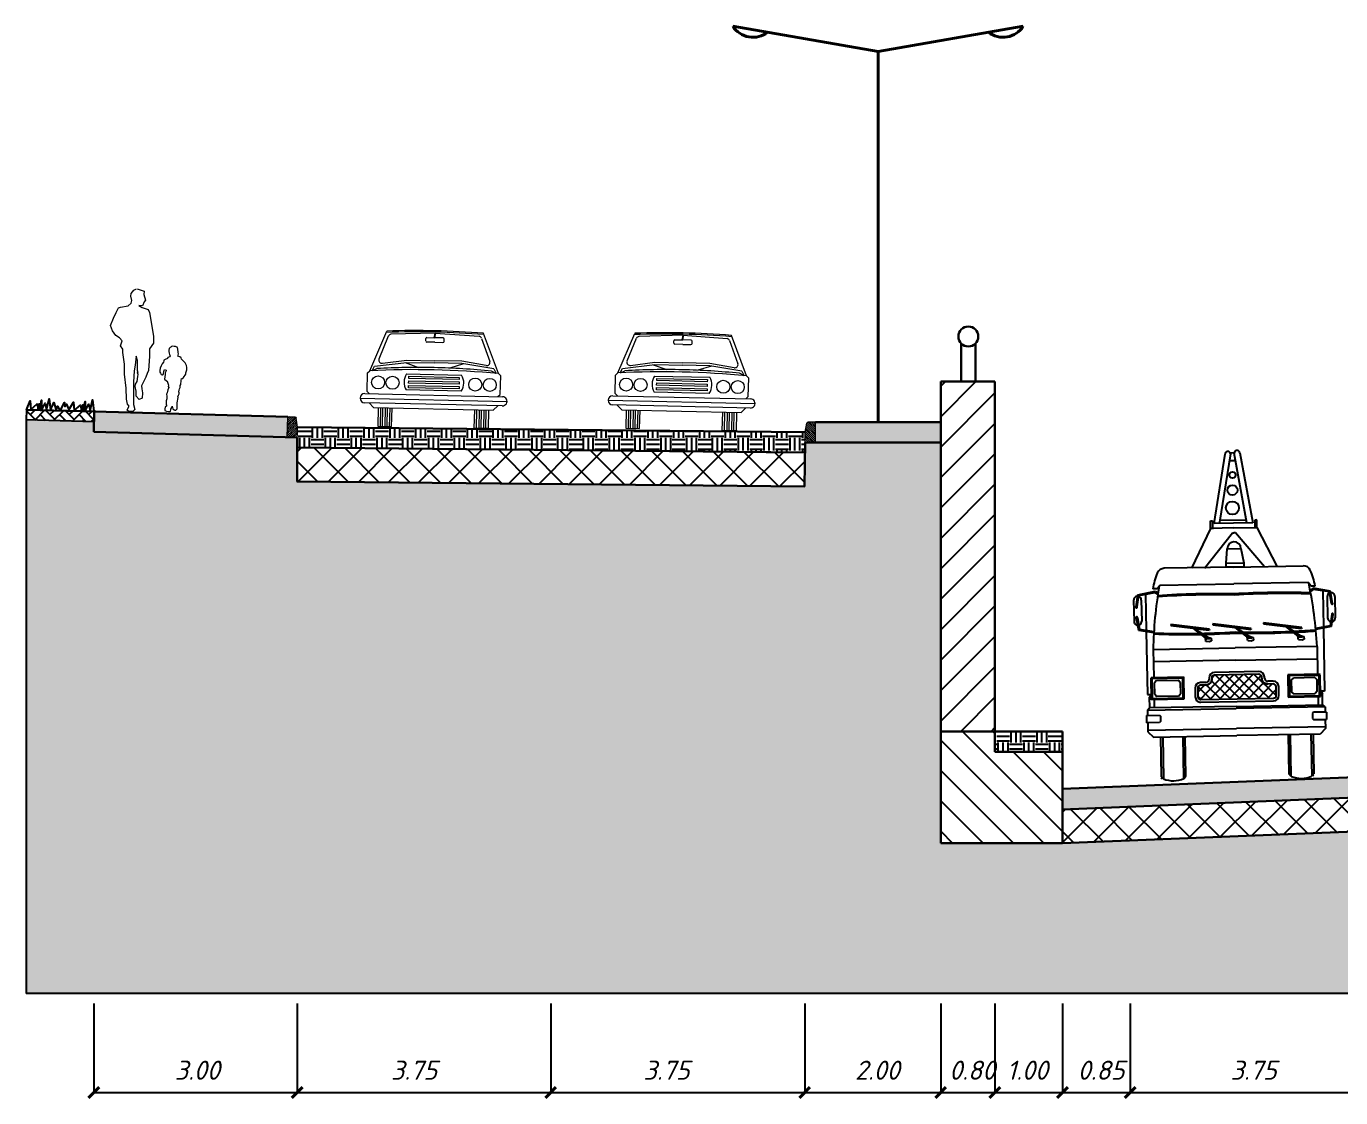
# Model space of a CAD drawing. Header units: metres. Extents: x 34785 to 38791, y 49888 to 55971.
# Drawn here: x 37540.68 to 37560.09, y 51717.09 to 51732.9 of the extents above; entities that cross this region are included whole.
import ezdxf

# ---------------------------------------------------------------- set-up
doc = ezdxf.new("R2010")
doc.units = ezdxf.units.M
doc.linetypes.add('DGN4', pattern=[96.18704, 48.09352, -24.04676, 0, -24.04676])
for name, color, linetype, lineweight in [('12000000', 251, 'Continuous', 0), ('_pk', 7, 'Continuous', 30), ('ГЕНПЛАН ПЛОЩІ', 7, 'Continuous', 0), ('Слой 1', 250, 'Continuous', 0)]:
    doc.layers.add(name, color=color, linetype=linetype, lineweight=lineweight)
doc.layers.add('штрих', color=7, linetype='Continuous', lineweight=0, true_color=0x000000)
doc.styles.add('Строитель 001', font='isocpeur.ttf', dxfattribs={"height": 2})
pattern_1 = [(0, (37126.35685, 51797.71672), (0.1905, 0.1905), [0.1905, -0.1905]), (0, (37126.35685, 51797.78816), (0.1905, 0.1905), [0.1905, -0.1905]), (0, (37126.35685, 51797.8596), (0.1905, 0.1905), [0.1905, -0.1905]), (90, (37126.38067, 51797.8834), (-0.1905, 0.1905), [0.1905, -0.1905]), (90, (37126.4521, 51797.8834), (-0.1905, 0.1905), [0.1905, -0.1905]), (90, (37126.52354, 51797.8834), (-0.1905, 0.1905), [0.1905, -0.1905])]
pattern_2 = [(45, (37126.35685, 51797.71672), (-0.2245064, 0.2245064), []), (135, (37126.35685, 51797.71672), (-0.2245064, -0.2245064), [])]

# ---------------------------------------------------------------- blocks, each defined once
blk = doc.blocks.new('1')
at = {"layer": 'ГЕНПЛАН ПЛОЩІ', "color": 7, "linetype": 'Continuous', "lineweight": 0}
blk.add_line((4178.65, -713.94), (4178.65, -713.54), dxfattribs=at)
at = {"layer": 'ГЕНПЛАН ПЛОЩІ', "color": 7, "linetype": 'Continuous', "lineweight": 0, "flags": 128}
for points in [[(4177.15, -713.94), (4177.26, -713.94), (4177.55, -713.94), (4177.83, -713.94), (4178.11, -713.94), (4178.65, -713.94)], [(4178.65, -713.54), (4178.65, -713.4), (4178.65, -713.12), (4178.65, -712.84), (4178.65, -712.56), (4178.65, -712.44)]]:
    blk.add_lwpolyline(points, dxfattribs=at)
at = {"layer": 'Слой 1', "color": 7, "linetype": 'Continuous', "lineweight": 0}
for p, q in [((4177.15, -713.94), (4177.15, -710.94)), ((4177.15, -710.94), (4178.22, -710.94)), ((4178.28, -710.94), (4177.15, -712.08)), ((4178, -710.94), (4177.15, -711.79)), ((4177.72, -710.94), (4177.15, -711.51)), ((4177.43, -710.94), (4177.15, -711.23)), ((4178.42, -711.09), (4177.15, -712.36)), ((4178.46, -711.33), (4177.15, -712.64)), ((4178.5, -711.58), (4177.15, -712.92)), ((4178.54, -711.82), (4177.15, -713.21)), ((4178.58, -712.06), (4177.15, -713.49)), ((4178.65, -712.44), (4178.42, -711.11)), ((4178.63, -712.3), (4177.15, -713.77)), ((4178.65, -712.56), (4177.26, -713.94)), ((4178.65, -712.84), (4177.55, -713.94)), ((4178.65, -713.12), (4177.83, -713.94)), ((4178.65, -713.4), (4178.11, -713.94))]:
    blk.add_line(p, q, dxfattribs=at)
at = {"layer": 'Слой 1', "color": 7, "linetype": 'Continuous', "lineweight": 0, "extrusion": (0, 0, -1)}
blk.add_arc((-4178.22, -711.14), 0.2, 90, 170.1128, dxfattribs=at)
blk = doc.blocks.new('*U252')
at = {"color": 0, "lineweight": -2}
for p, q in [((-3738, 3204), (-2811, 5523)), ((-21, 5474), (-67, 5207)), ((21, 5474), (-23, 5208)), ((3738, 3204), (2811, 5523)), ((-3872, 3071), (-3738, 3204)), ((-3872, 2003), (-3872, 3071)), ((-3605, 3204), (-3471, 3471)), ((-3580, 3216), (-3338, 3338)), ((-3471, 3471), (-1602, 3738)), ((-1694, 3724), (-908, 3462)), ((-1602, 3738), (0, 3738)), ((-1602, 3071), (1602, 3071)), ((1602, 3738), (0, 3738)), ((1693, 3724), (908, 3462)), ((3471, 3471), (1602, 3738)), ((3580, 3216), (3338, 3338)), ((3471, 3471), (3605, 3204)), ((3872, 3071), (3738, 3204)), ((3872, 2003), (3872, 3071)), ((-1469, 2937), (1469, 2937)), ((-1469, 2804), (-1469, 2937)), ((1469, 2804), (-1469, 2804)), ((-1469, 2670), (1469, 2670)), ((-1469, 2537), (-1469, 2670)), ((1469, 2537), (-1469, 2537)), ((-1469, 2403), (1469, 2403)), ((-1469, 2270), (-1469, 2403)), ((1469, 2937), (1469, 2804)), ((1469, 2670), (1469, 2537)), ((1469, 2403), (1469, 2270)), ((-4272, 1602), (4272, 1602)), ((-4005, 1869), (4005, 1869)), ((-3738, 1869), (-3872, 2003)), ((1602, 2136), (-1602, 2136)), ((1469, 2270), (-1469, 2270)), ((3738, 1869), (3872, 2003)), ((4005, 1335), (-4005, 1335)), ((-3738, 1335), (-3471, 1068)), ((-3471, 1068), (3471, 1068)), ((-3204, 1068), (-3204, 0)), ((-3071, 1068), (-3071, 0)), ((-2937, 0), (-2937, 1068)), ((-2804, 1068), (-2804, 0)), ((-2670, 0), (-2670, 1068)), ((-2537, 1068), (-2537, 0)), ((-2403, 0), (-2403, 1068)), ((2403, 0), (2403, 1068)), ((2537, 0), (2537, 1068)), ((2670, 1068), (2670, 0)), ((2804, 0), (2804, 1068)), ((2937, 1068), (2937, 0)), ((3071, 0), (3071, 1068)), ((3204, 1068), (3204, 0)), ((3471, 1068), (3738, 1335)), ((-3204, 0), (-2403, 0)), ((3204, 0), (2403, 0))]:
    blk.add_line(p, q, dxfattribs=at)
at = {"color": 0, "lineweight": -2, "flags": 128}
for points in [[(0, 5474), (-2563, 5346)], [(1, 5474), (2564, 5345)], [(-2712, 5231), (-3228, 3889)], [(-534, 5007), (-534, 5140)], [(-467, 5207), (0, 5207)], [(0, 4940), (-467, 4940)], [(467, 5207), (0, 5207)], [(0, 4940), (467, 4940)], [(534, 5007), (534, 5140)], [(2713, 5230), (3228, 3888)], [(-3006, 3656), (-1602, 3872), (0, 3872)], [(3006, 3654), (1602, 3871), (0, 3872)]]:
    blk.add_lwpolyline(points, dxfattribs=at)
at = {"color": 0, "lineweight": -2}
for centre in [(-3247, 2537), (-2406, 2537), (2406, 2537), (3247, 2537)]:
    blk.add_circle(centre, 380, dxfattribs=at)
for centre, radius, start, end in [((0, -43200), 48732, 86.65721, 93.3419), ((0, -43124), 48732, 86.69396, 93.3033), ((-2537, 5159), 189, 97.4497, 154.9311), ((-467, 5140), 66.8, 93.60832, 178.1081), ((-467, 5007), 66.8, 184.4192, 266.4386), ((467, 5140), 66.8, 1.89193, 86.39168), ((467, 5007), 66.8, 273.5614, 355.5808), ((2537, 5157), 189, 25.04208, 82.52346), ((-3043, 3842), 189, 166.5724, 279.9572), ((3043, 3841), 189, 260.016, 13.40079), ((0, -49066), 52403, 85.90918, 94.09081), ((67, -39987), 43458, 90.08801, 94.49321), ((-868, 2603), 870, 147.5288, 212.4712), ((-67, -39987), 43458, 85.50679, 89.91199), ((868, 2603), 870, 327.5288, 32.47119), ((-4005, 1602), 267, 90, 270), ((4005, 1602), 267, 270, 90)]:
    blk.add_arc(centre, radius, start, end, dxfattribs=at)
blk = doc.blocks.new('23ук_2')
at = {"layer": '12000000', "color": 0, "linetype": 'Continuous', "lineweight": -2, "ltscale": 100}
for p, q in [((-0.0693, 0.1513), (-0.0654, 0.1563)), ((-0.0654, 0.1563), (-0.0618, 0.1581)), ((-0.0607, 0.1581), (-0.0505, 0.1547)), ((-0.0738, 0.1328), (-0.0693, 0.1368)), ((-0.07, 0.1473), (-0.0693, 0.1513)), ((-0.0684, 0.1409), (-0.07, 0.1473)), ((-0.0693, 0.1368), (-0.0684, 0.1409)), ((-0.0505, 0.139), (-0.0529, 0.1328)), ((-0.0505, 0.1547), (-0.0508, 0.1499)), ((-0.0508, 0.1499), (-0.0486, 0.1415)), ((-0.0486, 0.1415), (-0.0505, 0.139)), ((-0.0957, 0.115), (-0.0916, 0.123)), ((-0.0916, 0.123), (-0.0881, 0.1299)), ((-0.0881, 0.1299), (-0.0852, 0.1313)), ((-0.0852, 0.1313), (-0.0738, 0.1328)), ((-0.0529, 0.1328), (-0.058, 0.1333)), ((-0.058, 0.1333), (-0.0534, 0.1304)), ((-0.0534, 0.1304), (-0.0444, 0.1275)), ((-0.0444, 0.1275), (-0.0423, 0.1231)), ((-0.0423, 0.1231), (-0.0368, 0.0883)), ((-0.1002, 0.1038), (-0.0957, 0.115)), ((-0.0973, 0.0964), (-0.1002, 0.1038)), ((-0.092, 0.0892), (-0.0973, 0.0964)), ((-0.0868, 0.086), (-0.092, 0.0892)), ((-0.083, 0.0813), (-0.0868, 0.086)), ((-0.0855, 0.0738), (-0.083, 0.0813)), ((-0.0366, 0.078), (-0.0425, 0.0695)), ((-0.0368, 0.0883), (-0.0366, 0.078)), ((-0.0818, 0.0692), (-0.0855, 0.0738)), ((-0.0818, 0.064), (-0.0818, 0.0692)), ((-0.0796, 0.047), (-0.0818, 0.064)), ((-0.062, 0.0589), (-0.0634, 0.0455)), ((-0.0604, 0.0526), (-0.062, 0.0589)), ((-0.0427, 0.0586), (-0.0437, 0.0377)), ((-0.0425, 0.0695), (-0.0427, 0.0586)), ((-0.0132, 0.0703), (-0.0138, 0.0677)), ((-0.0138, 0.0677), (-0.0138, 0.0661)), ((-0.0138, 0.0661), (-0.0137, 0.065)), ((-0.0137, 0.065), (-0.0135, 0.0641)), ((-0.0135, 0.0641), (-0.0133, 0.0632)), ((-0.0133, 0.0632), (-0.013, 0.0611)), ((-0.0118, 0.0718), (-0.0132, 0.0703)), ((-0.013, 0.0611), (-0.0119, 0.0591)), ((-0.0119, 0.0591), (-0.013, 0.0578)), ((-0.0109, 0.0723), (-0.0118, 0.0718)), ((-0.0099, 0.0728), (-0.0109, 0.0723)), ((-0.0081, 0.0733), (-0.0099, 0.0728)), ((-0.0062, 0.0729), (-0.0081, 0.0733)), ((-0.0045, 0.0733), (-0.0062, 0.0729)), ((-0.0045, 0.0729), (-0.0045, 0.0733)), ((-0.0017, 0.0722), (-0.0045, 0.0729)), ((-0.001, 0.0707), (-0.0017, 0.0722)), ((-0.0008, 0.0697), (-0.001, 0.0707)), ((-0.0003, 0.0644), (-0.0008, 0.0697)), ((-0.0007, 0.06), (-0.0001, 0.0604)), ((0.0002, 0.0582), (-0.0007, 0.06)), ((0.0001, 0.064), (-0.0003, 0.0644)), ((-0.0001, 0.0604), (0.0004, 0.0624)), ((0.0004, 0.0624), (0.0001, 0.064)), ((-0.0793, 0.032), (-0.0796, 0.047)), ((-0.0634, 0.0455), (-0.065, 0.0372)), ((-0.0602, 0.037), (-0.0604, 0.0526)), ((-0.0269, 0.041), (-0.027, 0.0374)), ((-0.025, 0.0445), (-0.0269, 0.041)), ((-0.0237, 0.0474), (-0.025, 0.0445)), ((-0.0218, 0.05), (-0.0237, 0.0474)), ((-0.0214, 0.0517), (-0.0218, 0.05)), ((-0.0213, 0.0531), (-0.0214, 0.0517)), ((-0.0192, 0.0539), (-0.0213, 0.0531)), ((-0.0213, 0.0363), (-0.0202, 0.039)), ((-0.0202, 0.039), (-0.0181, 0.0383)), ((-0.0157, 0.0554), (-0.0192, 0.0539)), ((-0.0154, 0.0568), (-0.0157, 0.0554)), ((-0.013, 0.0578), (-0.0154, 0.0568)), ((0.0022, 0.0577), (0.0002, 0.0582)), ((0.0045, 0.0565), (0.0022, 0.0577)), ((0.0047, 0.0544), (0.0045, 0.0565)), ((0.01, 0.0491), (0.0047, 0.0544)), ((0.012, 0.0448), (0.01, 0.0491)), ((0.0128, 0.0423), (0.012, 0.0448)), ((0.0125, 0.0384), (0.0128, 0.0423)), ((-0.0768, 0.0114), (-0.0793, 0.032)), ((-0.065, 0.0372), (-0.0661, 0.0206)), ((-0.0661, 0.0206), (-0.066, -0.0036)), ((-0.063, 0.0176), (-0.0606, 0.0215)), ((-0.0606, 0.0215), (-0.0599, 0.0288)), ((-0.0594, 0.0356), (-0.0602, 0.037)), ((-0.0601, 0.0343), (-0.0594, 0.0356)), ((-0.0593, 0.0318), (-0.0601, 0.0343)), ((-0.0599, 0.0288), (-0.0593, 0.0318)), ((-0.0479, 0.0278), (-0.0545, 0.0151)), ((-0.0457, 0.033), (-0.0479, 0.0278)), ((-0.0437, 0.0377), (-0.0457, 0.033)), ((-0.027, 0.0374), (-0.0272, 0.0354)), ((-0.0272, 0.0354), (-0.0262, 0.0337)), ((-0.0262, 0.0337), (-0.0254, 0.0316)), ((-0.0254, 0.0316), (-0.0239, 0.0313)), ((-0.0239, 0.0313), (-0.0231, 0.0314)), ((-0.0231, 0.0314), (-0.0222, 0.0315)), ((-0.0222, 0.0315), (-0.022, 0.0333)), ((-0.022, 0.0333), (-0.0213, 0.0363)), ((-0.0199, 0.0284), (-0.0205, 0.0249)), ((-0.0205, 0.0249), (-0.0176, 0.0222)), ((-0.0195, 0.0316), (-0.0199, 0.0284)), ((-0.0192, 0.0343), (-0.0195, 0.0316)), ((-0.0181, 0.0372), (-0.0192, 0.0343)), ((-0.0181, 0.0383), (-0.0181, 0.0372)), ((-0.0176, 0.0222), (-0.0163, 0.0217)), ((-0.0163, 0.0217), (-0.0144, 0.0161)), ((0.0036, 0.0169), (0.0042, 0.0228)), ((0.0042, 0.0228), (0.0046, 0.0257)), ((0.0046, 0.0257), (0.0051, 0.0253)), ((0.0051, 0.0253), (0.0079, 0.0273)), ((0.0079, 0.0273), (0.0112, 0.0324)), ((0.0112, 0.0324), (0.0114, 0.0344)), ((0.0114, 0.0344), (0.0125, 0.0384)), ((-0.0763, -0.0048), (-0.0768, 0.0114)), ((-0.0636, 0.0142), (-0.063, 0.0176)), ((-0.0621, 0.0073), (-0.0636, 0.0142)), ((-0.062, 0.0043), (-0.0621, 0.0073)), ((-0.062, 0), (-0.062, 0.0043)), ((-0.0545, 0.0151), (-0.054, 0.0104)), ((-0.054, 0.0104), (-0.0529, 0.0046)), ((-0.0529, 0.0046), (-0.0534, -0.0032)), ((-0.0165, 0.0049), (-0.0173, 0.0029)), ((-0.0173, 0.0029), (-0.017, 0)), ((-0.017, 0), (-0.017, -0.004)), ((-0.0152, 0.0089), (-0.0165, 0.0049)), ((-0.0141, 0.0126), (-0.0152, 0.0089)), ((-0.0144, 0.0161), (-0.0149, 0.0142)), ((-0.0149, 0.0142), (-0.0141, 0.0126)), ((-0.0004, -0.0013), (0.0004, 0.0013)), ((0.0004, 0.0013), (0.0012, 0.0033)), ((0.0009, 0.0062), (0.0014, 0.0088)), ((0.0014, 0.0046), (0.0009, 0.0062)), ((0.0012, 0.0033), (0.0014, 0.0046)), ((0.0014, 0.0088), (0.002, 0.0107)), ((0.002, 0.0107), (0.003, 0.0126)), ((0.003, 0.0155), (0.0036, 0.0169)), ((0.003, 0.0126), (0.003, 0.0155)), ((-0.0751, -0.012), (-0.0763, -0.0048)), ((-0.0752, -0.021), (-0.0747, -0.0183)), ((-0.0726, -0.015), (-0.0751, -0.012)), ((-0.0747, -0.0183), (-0.0726, -0.015)), ((-0.066, -0.0036), (-0.0663, -0.0126)), ((-0.0663, -0.0126), (-0.0643, -0.0198)), ((-0.0579, -0.0053), (-0.062, 0)), ((-0.0534, -0.0032), (-0.0579, -0.0053)), ((-0.0191, -0.0167), (-0.0199, -0.019)), ((-0.0199, -0.019), (-0.0199, -0.0214)), ((-0.017, -0.0144), (-0.0191, -0.0167)), ((-0.017, -0.004), (-0.0181, -0.0073)), ((-0.0181, -0.0073), (-0.0178, -0.0128)), ((-0.0178, -0.0128), (-0.017, -0.0144)), ((-0.0108, -0.0196), (-0.0096, -0.0171)), ((-0.0096, -0.0171), (-0.009, -0.0151)), ((-0.009, -0.0151), (-0.0087, -0.0172)), ((-0.0087, -0.0172), (-0.0081, -0.0191)), ((-0.0081, -0.0191), (-0.0061, -0.0203)), ((-0.0036, -0.0207), (-0.0018, -0.019)), ((-0.0018, -0.0099), (-0.0001, -0.0024)), ((-0.0014, -0.0155), (-0.0018, -0.0099)), ((-0.0018, -0.019), (-0.0014, -0.0155)), ((-0.0001, -0.0024), (-0.0004, -0.0013)), ((-0.0732, -0.0229), (-0.0752, -0.021)), ((-0.067, -0.023), (-0.0732, -0.0229)), ((-0.0643, -0.0198), (-0.067, -0.023)), ((-0.0199, -0.0214), (-0.0176, -0.0225)), ((-0.0176, -0.0225), (-0.0143, -0.023)), ((-0.0143, -0.023), (-0.012, -0.023)), ((-0.012, -0.023), (-0.0114, -0.0223)), ((-0.0114, -0.0223), (-0.0108, -0.0206)), ((-0.0108, -0.0206), (-0.0108, -0.0196)), ((-0.0061, -0.0203), (-0.005, -0.0209)), ((-0.005, -0.0209), (-0.0036, -0.0207))]:
    blk.add_line(p, q, dxfattribs=at)
blk = doc.blocks.new('GRUA_L')
for p, q in [((0.828, 4.691), (1.052, 5.957)), ((1.152, 5.957), (0.927, 4.714)), ((1.14, 5.838), (1.23, 5.838)), ((1.145, 5.979), (1.218, 5.979)), ((1.427, 4.691), (1.216, 5.971)), ((1.323, 5.971), (1.534, 4.691)), ((0.761, 4.602), (0.4, 3.879)), ((0.761, 4.602), (0.761, 4.74)), ((0.761, 4.74), (0.798, 4.74)), ((1.185, 4.602), (0.761, 4.602)), ((0.798, 4.74), (0.798, 4.59)), ((1.534, 4.691), (0.828, 4.691)), ((0.924, 4.747), (1.424, 4.747)), ((1.185, 4.602), (1.608, 4.602)), ((1.608, 4.74), (1.571, 4.74)), ((1.571, 4.74), (1.571, 4.59)), ((1.608, 4.602), (1.608, 4.74)), ((1.608, 4.602), (1.969, 3.879)), ((0.636, 3.879), (1.16, 4.515)), ((1.16, 4.515), (1.185, 4.515)), ((1.216, 4.515), (1.185, 4.515)), ((1.733, 3.879), (1.216, 4.515)), ((1.035, 3.963), (1.06, 4.224)), ((1.06, 4.224), (1.309, 4.224)), ((1.309, 4.224), (1.359, 3.963)), ((1.17, 3.888), (-0.1, 3.888)), ((1.035, 3.888), (1.035, 3.963)), ((1.359, 3.888), (1.035, 3.888)), ((1.048, 3.963), (1.359, 3.963)), ((1.17, 3.888), (2.441, 3.888)), ((1.359, 3.963), (1.359, 3.888)), ((-0.629, 3.195), (-0.593, 3.415)), ((-0.609, 3.19), (-0.575, 3.399)), ((-0.593, 3.415), (-0.275, 3.473)), ((-0.575, 3.399), (-0.278, 3.451)), ((-0.575, 3.399), (-0.575, 3.381)), ((-0.452, 3.421), (-0.452, 2.761)), ((-0.234, 3.518), (-0.315, 3.518)), ((-0.278, 3.451), (-0.226, 3.416)), ((-0.275, 3.473), (-0.222, 3.437)), ((-0.234, 3.518), (-0.185, 3.581)), ((-0.185, 3.581), (1.17, 3.581)), ((2.526, 3.581), (1.17, 3.581)), ((2.575, 3.518), (2.526, 3.581)), ((2.615, 3.473), (2.562, 3.437)), ((2.618, 3.451), (2.566, 3.416)), ((2.575, 3.518), (2.656, 3.518)), ((2.933, 3.415), (2.615, 3.473)), ((2.916, 3.399), (2.618, 3.451)), ((2.793, 3.421), (2.793, 2.761)), ((2.915, 3.399), (2.915, 3.381)), ((2.95, 3.19), (2.916, 3.399)), ((2.969, 3.195), (2.933, 3.415)), ((-0.671, 3.315), (-0.671, 2.927)), ((-0.531, 3.315), (-0.531, 2.927)), ((2.871, 3.315), (2.871, 2.927)), ((3.012, 3.315), (3.012, 2.927)), ((-0.629, 2.986), (-0.593, 2.767)), ((-0.609, 2.991), (-0.575, 2.782)), ((2.95, 2.991), (2.916, 2.782)), ((2.969, 2.986), (2.933, 2.767)), ((-0.593, 2.767), (-0.313, 2.716)), ((-0.575, 2.782), (-0.311, 2.737)), ((-0.452, 2.741), (-0.452, 1.586)), ((0.003, 2.856), (0.003, 2.837)), ((0.707, 2.758), (0.003, 2.856)), ((0.003, 2.837), (0.405, 2.782)), ((0.379, 2.803), (0.405, 2.782)), ((0.395, 2.799), (0.379, 2.803)), ((0.716, 2.58), (0.395, 2.799)), ((0.405, 2.782), (0.654, 2.58)), ((0.425, 2.779), (0.698, 2.741)), ((0.707, 2.758), (0.698, 2.741)), ((0.767, 2.856), (0.767, 2.837)), ((1.471, 2.758), (0.767, 2.856)), ((0.767, 2.837), (1.169, 2.782)), ((1.143, 2.803), (1.169, 2.782)), ((1.159, 2.799), (1.143, 2.803)), ((1.48, 2.58), (1.159, 2.799)), ((1.169, 2.782), (1.418, 2.58)), ((1.189, 2.779), (1.462, 2.741)), ((1.471, 2.758), (1.462, 2.741)), ((2.399, 2.758), (1.696, 2.856)), ((1.696, 2.856), (1.696, 2.837)), ((1.696, 2.837), (2.098, 2.782)), ((2.088, 2.799), (2.072, 2.803)), ((2.072, 2.803), (2.098, 2.782)), ((2.408, 2.58), (2.088, 2.799)), ((2.098, 2.782), (2.346, 2.58)), ((2.118, 2.779), (2.391, 2.741)), ((2.399, 2.758), (2.391, 2.741)), ((2.916, 2.782), (2.652, 2.737)), ((2.933, 2.767), (2.653, 2.716)), ((2.793, 2.741), (2.793, 1.586)), ((-0.33, 2.408), (1.17, 2.408)), ((-0.33, 2.408), (-0.33, 1.897)), ((0.638, 2.536), (0.63, 2.599)), ((0.704, 2.526), (0.638, 2.536)), ((0.654, 2.622), (0.737, 2.593)), ((0.716, 2.58), (0.654, 2.58)), ((0.742, 2.546), (0.704, 2.526)), ((0.737, 2.593), (0.742, 2.546)), ((2.67, 2.408), (1.17, 2.408)), ((1.402, 2.536), (1.394, 2.599)), ((1.468, 2.526), (1.402, 2.536)), ((1.418, 2.622), (1.501, 2.593)), ((1.48, 2.58), (1.418, 2.58)), ((1.506, 2.546), (1.468, 2.526)), ((1.501, 2.593), (1.506, 2.546)), ((2.33, 2.536), (2.323, 2.599)), ((2.397, 2.526), (2.33, 2.536)), ((2.408, 2.58), (2.346, 2.58)), ((2.347, 2.622), (2.429, 2.593)), ((2.435, 2.546), (2.397, 2.526)), ((2.429, 2.593), (2.435, 2.546)), ((2.67, 2.408), (2.67, 1.897)), ((1.17, 2.182), (-0.33, 2.182)), ((1.17, 2.182), (2.67, 2.182)), ((1.596, 1.968), (0.782, 1.968)), ((-0.378, 1.897), (0.214, 1.897)), ((-0.378, 1.488), (-0.378, 1.888)), ((-0.358, 1.508), (-0.358, 1.877)), ((-0.358, 1.877), (0.194, 1.877)), ((-0.278, 1.837), (-0.318, 1.797)), ((-0.318, 1.588), (-0.318, 1.797)), ((-0.278, 1.837), (0.114, 1.837)), ((0.154, 1.797), (0.114, 1.837)), ((0.154, 1.797), (0.154, 1.588)), ((0.194, 1.877), (0.194, 1.508)), ((0.214, 1.897), (0.214, 1.488)), ((0.423, 1.687), (0.423, 1.526)), ((0.622, 1.787), (0.523, 1.787)), ((0.682, 1.868), (0.682, 1.847)), ((1.696, 1.847), (1.696, 1.868)), ((1.855, 1.787), (1.756, 1.787)), ((1.955, 1.526), (1.955, 1.687)), ((2.718, 1.897), (2.126, 1.897)), ((2.126, 1.897), (2.126, 1.488)), ((2.698, 1.877), (2.146, 1.877)), ((2.146, 1.877), (2.146, 1.508)), ((2.186, 1.797), (2.226, 1.837)), ((2.186, 1.797), (2.186, 1.588)), ((2.618, 1.837), (2.226, 1.837)), ((2.618, 1.837), (2.658, 1.797)), ((2.658, 1.588), (2.658, 1.797)), ((2.698, 1.508), (2.698, 1.877)), ((2.718, 1.488), (2.718, 1.888)), ((-0.452, 1.586), (-0.388, 1.586)), ((-0.378, 1.606), (-0.411, 1.537)), ((-0.411, 1.339), (-0.411, 1.537)), ((0.214, 1.488), (-0.378, 1.488)), ((0.194, 1.508), (-0.358, 1.508)), ((-0.33, 1.488), (-0.33, 1.339)), ((-0.318, 1.588), (-0.278, 1.548)), ((0.114, 1.548), (-0.278, 1.548)), ((0.114, 1.548), (0.154, 1.588)), ((2.126, 1.488), (2.718, 1.488)), ((2.146, 1.508), (2.698, 1.508)), ((2.226, 1.548), (2.186, 1.588)), ((2.226, 1.548), (2.618, 1.548)), ((2.658, 1.588), (2.618, 1.548)), ((2.67, 1.488), (2.67, 1.339)), ((2.718, 1.606), (2.751, 1.537)), ((2.793, 1.586), (2.728, 1.586)), ((2.751, 1.339), (2.751, 1.537)), ((-0.478, 1.204), (-0.478, 1.071)), ((-0.478, 1.204), (-0.239, 1.204)), ((-0.455, 1.299), (-0.415, 1.339)), ((-0.455, 1.299), (1.17, 1.299)), ((-0.455, 1.299), (-0.455, 1.204)), ((1.17, 1.339), (-0.415, 1.339)), ((-0.239, 1.204), (-0.219, 1.184)), ((0.523, 1.426), (1.855, 1.426)), ((1.17, 1.339), (2.755, 1.339)), ((2.795, 1.299), (1.17, 1.299)), ((2.58, 1.204), (2.56, 1.184)), ((2.818, 1.204), (2.58, 1.204)), ((2.795, 1.299), (2.755, 1.339)), ((2.795, 1.299), (2.795, 1.204)), ((2.818, 1.204), (2.818, 1.071)), ((-0.239, 1.071), (-0.478, 1.071)), ((-0.455, 1.071), (-0.455, 0.905)), ((-0.219, 1.091), (-0.239, 1.071)), ((-0.219, 1.184), (-0.219, 1.091)), ((2.56, 1.184), (2.56, 1.091)), ((2.56, 1.091), (2.58, 1.071)), ((2.58, 1.071), (2.818, 1.071)), ((2.795, 1.071), (2.795, 0.905)), ((-0.455, 0.937), (1.17, 0.937)), ((-0.455, 0.905), (-0.355, 0.805)), ((-0.355, 0.805), (1.17, 0.805)), ((-0.226, 0.805), (-0.226, 0.08)), ((-0.186, 0.805), (-0.186, 0.04)), ((0.186, 0.04), (0.186, 0.805)), ((0.226, 0.08), (0.226, 0.805)), ((2.795, 0.937), (1.17, 0.937)), ((2.695, 0.805), (1.17, 0.805)), ((2.114, 0.08), (2.114, 0.805)), ((2.154, 0.04), (2.154, 0.805)), ((2.527, 0.805), (2.527, 0.04)), ((2.567, 0.805), (2.567, 0.08)), ((2.795, 0.905), (2.695, 0.805)), ((-0.186, 0.04), (-0.226, 0.08)), ((-0.206, 0.04), (-0.226, 0.06)), ((0.186, 0.04), (0.226, 0.08)), ((2.154, 0.04), (2.114, 0.08)), ((2.527, 0.04), (2.567, 0.08)), ((2.547, 0.04), (2.567, 0.06))]:
    blk.add_line(p, q)
at = {"color": 0}
for p, q in [((0.473, 1.612), (0.597, 1.737)), ((0.714, 1.476), (0.479, 1.712)), ((0.514, 1.477), (0.955, 1.918)), ((0.891, 1.476), (0.63, 1.738)), ((0.69, 1.476), (1.131, 1.918)), ((1.068, 1.476), (0.727, 1.817)), ((0.732, 1.872), (0.778, 1.918)), ((1.245, 1.476), (0.803, 1.918)), ((0.867, 1.476), (1.308, 1.918)), ((1.421, 1.476), (0.98, 1.918)), ((1.044, 1.476), (1.485, 1.918)), ((1.598, 1.476), (1.157, 1.918)), ((1.22, 1.476), (1.638, 1.894)), ((1.775, 1.476), (1.334, 1.918)), ((1.397, 1.476), (1.684, 1.764)), ((1.905, 1.523), (1.51, 1.918)), ((1.574, 1.476), (1.835, 1.737)), ((1.903, 1.702), (1.87, 1.735)), ((0.537, 1.476), (0.473, 1.541)), ((1.751, 1.476), (1.905, 1.631))]:
    blk.add_line(p, q, dxfattribs=at)
blk.add_lwpolyline([(0.732, 1.868), (0.732, 1.847, -0.414214), (0.622, 1.737), (0.523, 1.737, 0.414214), (0.473, 1.687), (0.473, 1.526, 0.414214), (0.523, 1.476), (1.855, 1.476, 0.414214), (1.905, 1.526), (1.905, 1.687, 0.414214), (1.855, 1.737), (1.756, 1.737, -0.414214), (1.646, 1.847), (1.646, 1.868, 0.414214), (1.596, 1.918), (0.782, 1.918, 0.414214)], format="xyb", close=True)
for centre, radius in [((1.181, 5.57), 0.057), ((1.174, 5.295), 0.0912), ((1.167, 4.968), 0.12)]:
    blk.add_circle(centre, radius)
for centre, radius, start, end in [((1.27, 5.965), 0.0539, 6.005, 173.995), ((1.102, 5.955), 0.05, 2.7829, 177.2171), ((1.421, 4.63), 0.6, 170.3843, 174.214), ((1.421, 4.63), 0.5, 170.3843, 173.0508), ((1.185, 4.224), 0.125, 0, 180), ((-0.1, 3.746), 0.142, 90, 156.3195), ((2.441, 3.746), 0.142, 23.6805, 90), ((0.885, 3.314), 1.217, 156.3196, 170.3658), ((1.456, 3.314), 1.217, 9.6342, 23.6804), ((-0.601, 3.315), 0.0702, 87.1367, 180), ((-0.601, 3.315), 0.0702, 0, 70.7557), ((7, 2.159), 7.334, 168.9491, 178.0521), ((0.542, -11.426), 14.835, 87.575, 92.9896), ((0.542, -11.426), 14.815, 87.575, 92.9896), ((1.798, -11.426), 14.835, 87.0104, 92.425), ((1.798, -11.426), 14.815, 87.0104, 92.425), ((-4.66, 2.159), 7.334, 1.9479, 11.0509), ((2.942, 3.315), 0.0702, 109.2443, 180), ((2.942, 3.315), 0.0702, 0, 92.8633), ((-0.621, 3.186), 0.0125, 129.0597, 21.8809), ((2.961, 3.186), 0.0125, 158.1191, 50.9403), ((-0.601, 2.927), 0.0702, 180, 0), ((-0.621, 2.996), 0.0125, 338.1191, 230.9403), ((2.942, 2.927), 0.0702, 180, 0), ((2.961, 2.996), 0.0125, 309.0597, 201.8809), ((0.542, 17.501), 14.835, 266.6876, 272.425), ((0.542, 17.501), 14.815, 266.6876, 272.425), ((1.798, 17.501), 14.835, 267.575, 268.0835), ((1.798, 17.501), 14.815, 267.575, 267.981), ((1.798, 17.501), 14.815, 268.1265, 271.5891), ((1.798, 17.501), 14.835, 268.2476, 271.6793), ((1.798, 17.501), 14.815, 271.7247, 273.3124), ((1.798, 17.501), 14.835, 271.8306, 273.3124), ((0.782, 1.868), 0.1, 90, 180), ((1.596, 1.868), 0.1, 0, 90), ((0.523, 1.687), 0.1, 90, 180), ((0.622, 1.847), 0.11, 270, 0), ((0.622, 1.847), 0.06, 270, 0), ((0.782, 1.868), 0.05, 90, 180), ((1.596, 1.868), 0.05, 0, 90), ((1.756, 1.847), 0.11, 180, 270), ((1.756, 1.847), 0.06, 180, 270), ((1.855, 1.687), 0.1, 0, 90), ((0.523, 1.526), 0.1, 180, 270), ((1.855, 1.526), 0.1, 270, 0), ((0, 0.453), 0.453, 245.7543, 294.2457), ((2.34, 0.453), 0.453, 245.7543, 294.2457)]:
    blk.add_arc(centre, radius, start, end)

msp = doc.modelspace()

# ---------------------------------------------------------------- hatches: boundary and pattern name
at = {"transparency": 33554687}
h = msp.add_hatch(dxfattribs=at)
h.set_pattern_fill('ANSI31', color=256, scale=0.1)
h.set_pattern_definition([(45, (37126.35685, 51797.71672), (-0.2245064, 0.2245064), [])])
h.paths.add_polyline_path([(37554.982, 51722.495), (37554.982, 51727.657), (37554.182, 51727.657), (37554.182, 51722.495)])
h = msp.add_hatch(dxfattribs=at)
h.set_pattern_fill('AR-HBONE', color=256, scale=0.001)
h.set_pattern_definition([(45, (37126.35685, 51797.71672), (0, 0.143684098), [0.3048, -0.1016]), (135, (37126.4287, 51797.78856), (1e-17, 0.143684098), [0.3048, -0.1016])])
h.paths.add_polyline_path([(37540.685, 51727.241), (37540.681, 51727.091), (37541.681, 51727.064), (37541.685, 51727.214)])
h = msp.add_hatch(dxfattribs=at)
h.set_pattern_fill('EARTH', color=256, scale=0.03)
h.set_pattern_definition(pattern_1)
h.paths.add_polyline_path([(37544.541, 51727.138), (37541.685, 51727.214), (37541.677, 51726.914), (37544.532, 51726.838)])
h.paths.add_polyline_path([(37554.182, 51727.057), (37552.332, 51727.057), (37552.332, 51726.757), (37554.182, 51726.757)])
h = msp.add_hatch(dxfattribs=at)
h.set_pattern_fill('DOTS', color=256, scale=0.1)
h.set_pattern_definition([(0, (37126.35685, 51797.71672), (0.079375, 0.15875), [0, -0.15875])])
h.paths.add_polyline_path([(37554.182, 51726.757), (37552.179, 51726.757), (37552.172, 51726.107), (37544.679, 51726.183), (37544.682, 51726.833), (37541.677, 51726.914), (37541.681, 51727.064), (37540.681, 51727.091), (37540.681, 51718.628), (37569.232, 51718.628), (37569.232, 51721.378), (37555.982, 51720.844), (37554.182, 51720.844), (37554.182, 51722.495)])
h.paths.add_polyline_path([(37588.885, 51726.808), (37587.281, 51726.842), (37587.278, 51726.692), (37584.284, 51726.757), (37584.284, 51722.419), (37584.284, 51720.768), (37582.484, 51720.77), (37569.232, 51721.378), (37569.232, 51718.628), (37588.885, 51718.628)])
h = msp.add_hatch(dxfattribs=at)
h.set_pattern_fill('EARTH', color=256, scale=0.03)
h.set_pattern_definition(pattern_1)
h.paths.add_polyline_path([(37544.683, 51726.983), (37544.682, 51726.683), (37552.177, 51726.607), (37552.18, 51726.907)])
h = msp.add_hatch(dxfattribs=at)
h.set_pattern_fill('ANSI37', color=256, scale=0.1)
h.set_pattern_definition(pattern_2)
h.paths.add_polyline_path([(37552.172, 51726.107), (37552.177, 51726.607), (37544.682, 51726.683), (37544.679, 51726.183)])
h = msp.add_hatch(dxfattribs=at)
h.set_pattern_fill('ANSI31', color=256, scale=0.1, angle=90)
h.set_pattern_definition([(135, (37126.35685, 51797.71672), (-0.2245064, -0.2245064), [])])
h.paths.add_polyline_path([(37555.982, 51720.844), (37555.982, 51721.645), (37555.982, 51722.195), (37554.982, 51722.195), (37554.982, 51722.495), (37554.182, 51722.495), (37554.182, 51720.844)])
h = msp.add_hatch(dxfattribs=at)
h.set_pattern_fill('EARTH', color=256, scale=0.03)
h.set_pattern_definition([(0, (37100.85685, 51797.79235), (0.1905, 0.1905), [0.1905, -0.1905]), (0, (37100.85685, 51797.86379), (0.1905, 0.1905), [0.1905, -0.1905]), (0, (37100.85685, 51797.93523), (0.1905, 0.1905), [0.1905, -0.1905]), (90, (37100.88067, 51797.95904), (-0.1905, 0.1905), [0.1905, -0.1905]), (90, (37100.9521, 51797.95904), (-0.1905, 0.1905), [0.1905, -0.1905]), (90, (37101.02354, 51797.95904), (-0.1905, 0.1905), [0.1905, -0.1905])])
h.paths.add_polyline_path([(37555.982, 51722.495), (37554.982, 51722.495), (37554.982, 51722.195), (37555.982, 51722.195)])
h = msp.add_hatch(dxfattribs=at)
h.set_pattern_fill('EARTH', color=256, scale=0.03)
h.set_pattern_definition(pattern_1)
h.paths.add_polyline_path([(37569.232, 51721.878), (37569.232, 51722.172), (37555.982, 51721.645), (37555.982, 51721.344)])
h = msp.add_hatch(dxfattribs=at)
h.set_pattern_fill('ANSI37', color=256, scale=0.1)
h.set_pattern_definition(pattern_2)
h.paths.add_polyline_path([(37569.232, 51721.378), (37569.232, 51721.878), (37568.231, 51721.832), (37555.982, 51721.344), (37555.982, 51720.844)])

# ---------------------------------------------------------------- linework, layer by layer
at = {"lineweight": 30}
for p, q in [((37554.486, 51727.657), (37554.486, 51728.215)), ((37554.694, 51728.215), (37554.694, 51727.657)), ((37554.182, 51722.495), (37554.182, 51727.657)), ((37554.182, 51727.657), (37554.982, 51727.657)), ((37554.982, 51722.495), (37554.982, 51727.657)), ((37541.685, 51727.214), (37540.685, 51727.241)), ((37541.677, 51726.914), (37541.685, 51727.214)), ((37544.541, 51727.138), (37541.685, 51727.214)), ((37544.682, 51726.833), (37541.677, 51726.914)), ((37552.18, 51726.907), (37544.687, 51726.984)), ((37554.182, 51727.057), (37552.332, 51727.057)), ((37544.679, 51726.183), (37544.682, 51726.833)), ((37552.179, 51726.757), (37552.172, 51726.107)), ((37554.182, 51726.757), (37552.179, 51726.757)), ((37552.177, 51726.607), (37544.679, 51726.683)), ((37552.174, 51726.107), (37544.674, 51726.183)), ((37554.182, 51722.495), (37554.982, 51722.495)), ((37554.182, 51722.495), (37554.182, 51720.844)), ((37555.982, 51722.495), (37554.982, 51722.495)), ((37554.982, 51722.495), (37554.982, 51722.195)), ((37555.982, 51721.645), (37555.982, 51722.495)), ((37555.982, 51722.195), (37554.982, 51722.195)), ((37569.232, 51722.172), (37555.982, 51721.645)), ((37569.232, 51721.878), (37555.982, 51721.344)), ((37555.982, 51721.645), (37555.982, 51720.845)), ((37569.232, 51721.378), (37555.982, 51720.844)), ((37554.182, 51720.844), (37555.982, 51720.844))]:
    msp.add_line(p, q, dxfattribs=at)
for p, q in [((37554.182, 51727.657), (37554.182, 51727.057)), ((37540.685, 51727.241), (37540.681, 51727.091)), ((37541.681, 51727.064), (37540.681, 51727.091)), ((37540.681, 51727.091), (37540.681, 51718.628)), ((37588.885, 51718.628), (37540.681, 51718.628)), ((37541.677, 51718.479), (37541.677, 51717.168)), ((37544.679, 51718.479), (37544.679, 51717.168)), ((37548.424, 51718.479), (37548.424, 51717.168)), ((37552.174, 51718.479), (37552.174, 51717.168)), ((37554.182, 51718.479), (37554.182, 51717.168)), ((37554.982, 51718.479), (37554.982, 51717.168)), ((37555.982, 51718.479), (37555.982, 51717.168)), ((37556.981, 51718.479), (37556.981, 51717.168)), ((37541.677, 51717.168), (37587.278, 51717.168))]:
    msp.add_line(p, q)
at = {"color": 3, "flags": 128}
for points in [[(37540.685, 51727.241), (37540.685, 51727.241), (37540.736, 51727.37), (37540.748, 51727.243), (37540.841, 51727.326), (37540.856, 51727.248), (37540.873, 51727.329), (37540.881, 51727.246), (37540.907, 51727.38), (37540.91, 51727.241), (37540.961, 51727.338), (37540.981, 51727.241), (37541.018, 51727.402), (37541.037, 51727.233), (37541.049, 51727.255)], [(37541.041, 51727.235), (37541.089, 51727.349), (37541.121, 51727.234), (37541.143, 51727.293), (37541.18, 51727.224), (37541.243, 51727.347), (37541.251, 51727.286), (37541.273, 51727.322), (37541.307, 51727.239), (37541.378, 51727.354), (37541.39, 51727.227), (37541.483, 51727.31), (37541.498, 51727.232), (37541.515, 51727.312), (37541.522, 51727.229), (37541.549, 51727.364), (37541.552, 51727.224), (37541.603, 51727.322), (37541.623, 51727.224), (37541.659, 51727.386), (37541.679, 51727.217), (37541.691, 51727.239)]]:
    msp.add_lwpolyline(points, dxfattribs=at)
at = {"lineweight": 30}
msp.add_circle((37554.59, 51728.321), 0.147, dxfattribs=at)
at = {"layer": '_pk', "color": 7, "lineweight": 40, "ltscale": 100}
for q in [(37551.113, 51732.898), (37555.401, 51732.898), (37553.257, 51727.057), (37553.257, 51727.057)]:
    msp.add_line((37553.257, 51732.526), q, dxfattribs=at)
for centre, start, end in [((37551.411, 51733.089), 212.6858, 307.6164), ((37555.103, 51733.089), 232.3836, 327.3142)]:
    msp.add_arc(centre, 0.354, start, end, dxfattribs=at)
at = {"layer": 'штрих', "color": 18, "linetype": 'Continuous', "lineweight": 40, "true_color": 0x000000}
for p, q in [((37541.598, 51717.09), (37541.755, 51717.246)), ((37544.601, 51717.09), (37544.758, 51717.246)), ((37548.345, 51717.09), (37548.502, 51717.246)), ((37552.095, 51717.09), (37552.252, 51717.246)), ((37554.103, 51717.09), (37554.26, 51717.246)), ((37554.903, 51717.09), (37555.06, 51717.246)), ((37555.903, 51717.09), (37556.06, 51717.246)), ((37556.903, 51717.09), (37557.06, 51717.246))]:
    msp.add_line(p, q, dxfattribs=at)

# ---------------------------------------------------------------- block references
at = {"lineweight": 0, "xscale": 10, "yscale": 10, "zscale": 10}
msp.add_blockref('23ук_2', (37542.925, 51727.443), dxfattribs=at)
for name, p, xscale, yscale, zscale, rotation in [('1', (37129.106, 51810.529), 0.1, 0.1, 0.1, 358.3088012581151), ('GRUA_L', (37557.622, 51721.766), 0.8067757221192201, 0.8067757221192201, 0.8067757221192201, 1.069603891259642)]:
    msp.add_blockref(name, p, dxfattribs=dict(xscale=xscale, yscale=yscale, zscale=zscale, rotation=rotation))
at = {"xscale": -0.1, "yscale": 0.1, "zscale": 0.1}
msp.add_blockref('1', (37970.047, 51798.151), dxfattribs=at)
at = {"layer": '_pk', "lineweight": 0, "ltscale": 0.1, "xscale": 0.0002540000000000001, "yscale": 0.0002540000000000001, "zscale": 0.0002540000000000001, "rotation": 358.7167160005054}
for p in [(37546.685, 51726.981), (37550.347, 51726.949)]:
    msp.add_blockref('*U252', p, dxfattribs=at)

# ---------------------------------------------------------------- texts
at = {"layer": 'штрих', "color": 18, "linetype": 'DGN4', "lineweight": 0, "true_color": 0x000000, "char_height": 0.28125, "attachment_point": 1, "style": 'Строитель 001'}
for s, insert in [('{\\fISOCPEUR|b0|i1|c204|p34;3.00}', (37542.873, 51717.636)), ('{\\fISOCPEUR|b0|i1|c204|p34;3.75}', (37546.065, 51717.636)), ('{\\fISOCPEUR|b0|i1|c204|p34;3.75}', (37549.793, 51717.636)), ('{\\fISOCPEUR|b0|i1|c204|p34;2.00}', (37552.916, 51717.636)), ('{\\fISOCPEUR|b0|i1|c204|p34;0.80}', (37554.307, 51717.636)), ('{\\fISOCPEUR|b0|i1|c204|p34;1.00}', (37555.157, 51717.636)), ('{\\fISOCPEUR|b0|i1|c204|p34;0.85}', (37556.204, 51717.636)), ('{\\fISOCPEUR|b0|i1|c204|p34;3.75}', (37558.461, 51717.636))]:
    msp.add_mtext(s, dxfattribs=dict(at, insert=insert))

doc.saveas('drawing.dxf')
